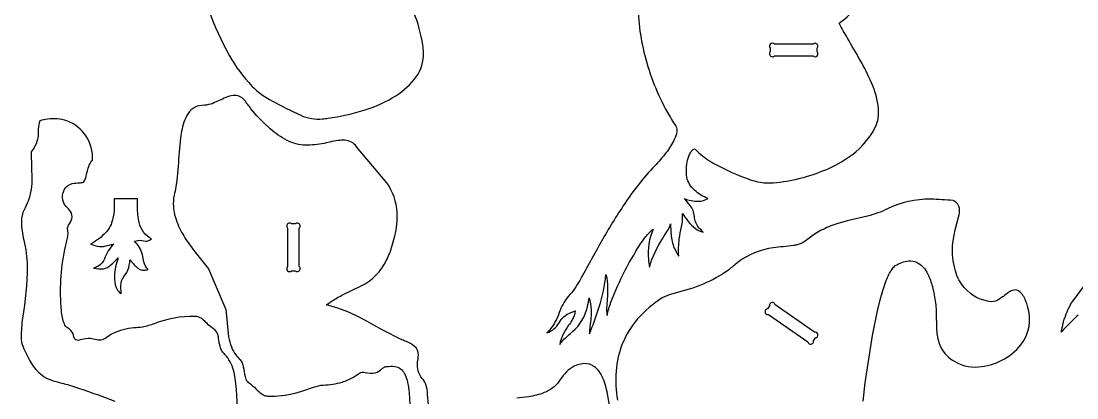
# Model space of a CAD drawing. Extents: x -1338 to 1291, y -1122 to 1156.
# Drawn here: x -1311 to -229, y -358 to 28 of the extents above; entities that cross this region are included whole.
import ezdxf

# ---------------------------------------------------------------- set-up
doc = ezdxf.new("R2010")
doc.units = 0
doc.header["$MEASUREMENT"] = 0
doc.layers.get('0').update_dxf_attribs({"linetype": 'CONTINUOUS'})

msp = doc.modelspace()

# ---------------------------------------------------------------- linework, layer by layer
for points in [[(-1132.8, 88.6, 0.07985), (-1097.8, -7.7, 0.060537), (-1074.7, -38.8, 0.079086), (-1053.7, -54.3, 0.011573), (-1024.7, -68.8, 0.13375), (-1002.4, -72.5, 0.020815), (-996.9, -71.8, 0.040692), (-958.7, -63.3, 0.062353), (-927.3, -48.8, 0.092105), (-906.3, -29.4, 0.167821), (-898.9, -4.9, 0.033822), (-899.6, 3.2, 0.054737), (-908.8, 36.9, 0.021849)], [(-678.5, 50.4, 0.074267), (-672, -7.5, 0.066044), (-648.8, -66, 0.007906), (-640.3, -79.9, -0.162679), (-639.2, -85.8, -0.070518), (-641.8, -93.5, -0.057693), (-650.1, -107, -0.026489), (-662.1, -120.8, 0.042284), (-692.5, -159.2, 0.018242), (-716.8, -198.5, 0.004023), (-738.7, -238, -0.060794), (-750.5, -254.5, 0.086601), (-759.7, -270.9, -0.090637), (-769.5, -288.7, -0.02392), (-772.3, -291.7, 0.188182), (-759.9, -281.5, -0.175135), (-747.9, -271, -0.023184), (-743.5, -269.4, -0.118251), (-746.7, -279, -0.031794), (-750.1, -284.1, 0.026785), (-755.6, -293, 0.077026), (-759.2, -303.8, -0.067616), (-754.9, -298.4, -0.008769), (-746.1, -290.6, 0.156776), (-730.8, -265, 0.033382), (-729.2, -255.8, -0.079371), (-727.1, -268.2, -0.054201), (-728.2, -284.8, 0.053871), (-728.6, -292.7, 0.038903), (-727.3, -289.5, 0.009287), (-718.7, -265.2, 0.050482), (-711.8, -232.1, -0.069148), (-710.2, -245.4, -0.028796), (-711, -263.8, 0.067967), (-710.7, -274.2, -0.036164), (-706.7, -260.4, -0.058782), (-673.8, -196.9, -0.049387), (-666.6, -188.3, -0.026304), (-663.5, -185.6, 0.124774), (-668.3, -216.3, 0.020766), (-667.3, -224.6, -0.073825), (-653.4, -194.6, 0.009793), (-648, -186.2, 0.084693), (-645.7, -180.2, 0.019747), (-644.8, -194.5, 0.082244), (-640.2, -208.1, 0.019063), (-637.3, -213.2, -0.036325), (-636.7, -195.5, -0.026425), (-634.3, -183.1, 0.066476), (-633.3, -169.4, 0.096788), (-620.2, -184.8, 0.116157), (-612.1, -188.6, -0.026073), (-616.6, -184, -0.15081), (-621.1, -172.5, 0.138701), (-625.7, -161, 0.056276), (-631.8, -154.1, 0.093564), (-617.1, -157, 0.139041), (-607, -154, -0.116903), (-621, -145.4, -0.168219), (-629, -132.3, -0.083923), (-628.3, -114.7, -0.066568), (-625.3, -107.2, -0.142693), (-621.2, -103.3), (-620.4, -103.7, -0.047693), (-618.5, -105.5, 0.054516), (-601.9, -117.9, 0.038172), (-562.9, -135.2, 0.108398), (-536.8, -137.8, 0.073413), (-483.3, -123.2, 0.05551), (-458.2, -108.2, 0.090073), (-438.1, -85.4, 0.049961), (-433.7, -75.8, 0.094579), (-432.5, -62.4, 0.082812), (-439.5, -35.5, 0.025033), (-451.3, -12.3, 0.004518), (-464.3, 10.3, -0.00947), (-472.7, 25.5, 0.049697), (-452.6, 44.3, 0.044365)], [(-893.8, -365.6), (-894.6, -354.6, 0.049313), (-896.4, -344.8, 0.116728), (-900.2, -338.7, -0.20712), (-905, -322, 0.023067), (-904.1, -314.6, 0.256167), (-908.3, -305.4, 0.068447), (-916.4, -300.8, 0.017744), (-920.9, -299), (-941.1, -288.6), (-958.4, -279), (-967, -274.6), (-976.3, -270.4), (-986.6, -266.6), (-998.3, -263.1), (-992.5, -259.1, -0.025929), (-981.2, -252.6), (-962.8, -243.7, 0.171014), (-936.8, -217.4, 0.043375), (-930.9, -202.3), (-928.3, -192.5, 0.074093), (-925.8, -168.3, 0.135872), (-936.4, -138.1), (-967.5, -101, 0.238538), (-979.5, -94.4, 0.040557), (-984.5, -94.5, 0.026906), (-1000.8, -97.6, -0.050065), (-1019.8, -99.4, -0.111186), (-1038.7, -94.7, -0.056522), (-1056, -82.6), (-1063, -76.2), (-1069.6, -69.3), (-1075.7, -62.1, 0.009673), (-1082.3, -53.4, 0.265699), (-1093.9, -48.5, 0.069329), (-1101.5, -50.6, -0.006645), (-1114.9, -56.6, -0.074444), (-1123.5, -58.6, 0.271912), (-1140.2, -67.1, 0.068203), (-1144.4, -75.9, 0.032946), (-1146.8, -85.2), (-1147.9, -91.9), (-1149.4, -106.5, -0.010107), (-1151.7, -135.6), (-1152.7, -142.2, -0.012134), (-1154.5, -150.8, 0.121151), (-1153.2, -173.5, 0.059183), (-1145.6, -190.7, 0.018909), (-1141.2, -197.8), (-1134.4, -207.3), (-1119.1, -226.2), (-1101.6, -267.9), (-1098.8, -296, 0.034941), (-1095.8, -306.2, 0.061726), (-1091.2, -314.5, 0.02665), (-1087, -319.2, -0.127471), (-1083.6, -326.5, -0.006262), (-1081.8, -336.7, 0.108839), (-1079.4, -341.8, 0.074214), (-1077.7, -343.2, -0.05919), (-1070.6, -349.3, 0.03897), (-1064.7, -354.4, 0.07168), (-1060.7, -356.3, 0.058108), (-1058.5, -356.6, 0.069397), (-1030.3, -353.6), (-1023.4, -351.5), (-1011.7, -347.5, -0.065693), (-1001.3, -345.3, 0.054562), (-982.3, -342.3, 0.067321), (-970.6, -337.1), (-964.4, -333, -0.202817), (-958.6, -332.3, 0.129776), (-948.4, -332.8, 0.13557), (-941.3, -328.5, -0.05437), (-938.7, -326.8, -0.07755), (-937.1, -326.4, -0.066446), (-928.1, -326.3, -0.230988), (-918.6, -333.1, -0.080083), (-915.1, -342.8, -0.029031), (-913.7, -352.8), (-913, -365.4)], [(-1090.2, -379.6, 0.059123), (-1093, -332.4, 0.114847), (-1101, -315.5, 0.038603), (-1104, -312.4, -0.091529), (-1106.3, -308.9, -0.075959), (-1109, -295.8, 0.20403), (-1114.2, -287.6, -0.048907), (-1124.2, -278.8, 0.186135), (-1133.4, -274.9, 0.100252), (-1174.8, -282.5, -0.038401), (-1187, -285.9, -0.028276), (-1195.7, -286.7, 0.088598), (-1217.4, -292.5, 0.050706), (-1224.6, -297.3, -0.234057), (-1235.1, -298.8, 0.113017), (-1245.3, -297.9, 0.023627), (-1252.6, -299.5, -0.339561), (-1256.8, -297, -0.023927), (-1258, -292.9, 0.187802), (-1263.6, -286.8, -0.174388), (-1267, -282.7, -0.070926), (-1270, -269, -0.071613), (-1266.6, -206.4, -0.015452), (-1263.8, -194.6, 0.113875), (-1263.7, -185, -0.162954), (-1262.6, -181.5, 0.082309), (-1259.3, -174.9, 0.211195), (-1260.7, -167.4, 0.046464), (-1265.2, -162.2, -0.192832), (-1268.8, -153.1, -0.113817), (-1267.3, -145.2, -0.219063), (-1258.9, -138.8, -0.041894), (-1251.3, -138, 0.033425), (-1247.3, -137.4, 0.095298), (-1245.1, -133.3, 0.00277), (-1242.6, -123.1, -0.076642), (-1239.7, -116.7, -0.043845), (-1238.1, -114.7, 0.328486), (-1264.4, -74.6, 0.125138), (-1284.2, -72.8, 0.034321), (-1292.1, -74.4, 0.07145), (-1293.7, -82.9, -0.01966), (-1294, -90.7, -0.099529), (-1297.2, -100.4, -0.035923), (-1301, -106.4, 0.005279), (-1300.3, -132.7, -0.087788), (-1304, -156.7, -0.037552), (-1308.3, -165.8, 0.128014), (-1310.9, -177.6, 0.064592), (-1308.5, -196.9, -0.064387), (-1305.2, -223.5, -0.042951), (-1309.8, -276.8, 0.032372), (-1311.3, -296.2, 0.091348), (-1309.3, -306.1, 0.037028), (-1301.3, -322.3, 0.089911), (-1289.9, -335.3, 0.084505), (-1280, -340.4, 0.014774), (-1267.8, -343.7, -0.01359), (-1251.5, -348.7, -0.004579), (-1215.1, -361.7, 0.028296)], [(-448.1, -361.7), (-446, -343.2), (-438.5, -294.5), (-433.4, -269.4), (-430.6, -257.9), (-427.6, -247.4), (-424.5, -238.2, -0.058543), (-418.6, -226.4, -0.068846), (-415.3, -222.9, -0.119463), (-401.5, -218.1, -0.228855), (-386.9, -224.2, -0.068925), (-382, -231.5, -0.05384), (-377.2, -244.4, -0.019727), (-375.3, -253), (-373.8, -263.1, -0.021328), (-373.3, -271.5, 0.00927), (-372.9, -288.6, 0.073057), (-370, -303.5, 0.165071), (-356.5, -319.9, 0.164834), (-330, -326.7, 0.210078), (-286.6, -304.1, 0.24883), (-279.6, -264.5, 0.05734), (-284.4, -253.4, 0.12382), (-289.1, -248.7, 0.224622), (-295.5, -248.4, 0.058836), (-299.3, -250.5, -0.002001), (-309, -257.6, -0.140446), (-316.6, -259.9, -0.197013), (-344.4, -245.6, -0.112392), (-353.6, -228.3, -0.11953), (-355.4, -193.5, -0.018196), (-353.9, -186.3), (-350.4, -173.1, 0.098422), (-349.6, -164.1, 0.217769), (-354.4, -157.1, 0.02727), (-356, -156.2, 0.015159), (-379.1, -154.8, 0.118192), (-423.2, -164.7, -0.049788), (-443.7, -172.1), (-464.6, -177.1), (-475.2, -180.1, 0.042721), (-491.1, -186.7), (-496.4, -189.7, 0.033813), (-507.6, -197.9, -0.105727), (-516, -201.6, -0.019438), (-519.7, -202.4, 0.005619), (-540.4, -204.7, 0.131483), (-576.8, -219.7, -0.004428), (-586, -227.1), (-592.3, -231.5), (-598.5, -235.2, -0.056922), (-626.6, -247), (-644.5, -252.1, 0.061363), (-654.2, -256, 0.068746), (-679.4, -277.6, 0.16348), (-701.4, -331.1, 0.060888), (-700.1, -360.9, 0.038942)], [(-227.8, -273.6, 0.032512), (-234.7, -280.1, -0.008994), (-245.4, -291.2, 0.03751), (-243.2, -281.7, -0.033272), (-241.6, -276.7, -0.003632), (-238.3, -268.2, -0.051996), (-233, -258.9), (-222.4, -244.7, 0.039199)], [(-707.6, -379.5, 0.054492), (-711.5, -348.5, 0.071404), (-717.9, -332.7, 0.126689), (-726, -325.1, 0.179703), (-737.3, -323.8, 0.18479), (-754.1, -333.7, 0.011276), (-760.1, -341.8, -0.13645), (-775.1, -353.1, -0.060755), (-791.3, -357.3, -0.0022), (-803.3, -358.7, 0.268249)]]:
    msp.add_lwpolyline(points, format="xyb")
for points in [[(-539.1, -7.9), (-499.6, -7.9, 1), (-495.4, -3.6), (-495.4, -0.1, 1), (-499.6, 4.1), (-539.1, 4.1, 1), (-543.4, -0.1), (-543.4, -3.6, 1)], [(-1192, -154.6), (-1216, -154.6), (-1216, -166.6, -0.068844), (-1218.5, -179.2, -0.112101), (-1226.2, -190.7, -0.064942), (-1240.1, -200.9, 0.07331), (-1231.1, -203.3, 0.07207), (-1225.6, -202.9, 0.005783), (-1216.3, -200.8, 0.123911), (-1225.8, -215.9, -0.184957), (-1232.1, -223.3, -0.039036), (-1237, -225.6, 0.075561), (-1226.8, -226.1, 0.153549), (-1219.3, -222.1, 0.003489), (-1211.7, -214.9, 0.081362), (-1215.7, -233.9, 0.092003), (-1214, -245.2, 0.110441), (-1210.4, -250.4, 0.061375), (-1208.6, -251.7, -0.051974), (-1208.8, -241, -0.158753), (-1204.6, -232.3, 0.133981), (-1200.4, -222.3, 0.02712), (-1199.8, -216.9, 0.024975), (-1192.4, -224.9, 0.056066), (-1189.6, -226.8, 0.151487), (-1185, -227.5, 0.011613), (-1181.2, -227, -0.141205), (-1185.5, -219), (-1187, -211.9, 0.158802), (-1195.2, -198, -0.113769), (-1187.7, -197), (-1183.6, -197.8, 0.17626), (-1179.6, -196.7, 0.030081), (-1177.7, -195.4, -0.222578), (-1190.3, -178.8, -0.024043), (-1191.1, -174.8, -0.016694), (-1192, -166.6)], [(-1038.2, -184.4), (-1038.2, -223.9, 1), (-1034, -228.2), (-1030.5, -228.2, 1), (-1026.2, -223.9), (-1026.2, -184.4, 1), (-1030.5, -180.2), (-1034, -180.2, 1)], [(-545.3, -273), (-504.9, -301, 1), (-499, -299.9), (-497, -297, 1), (-498.1, -291.1), (-538.4, -263.1, 1), (-544.3, -264.2), (-546.3, -267.1, 1)]]:
    msp.add_lwpolyline(points, format="xyb", close=True)

doc.saveas('drawing.dxf')
